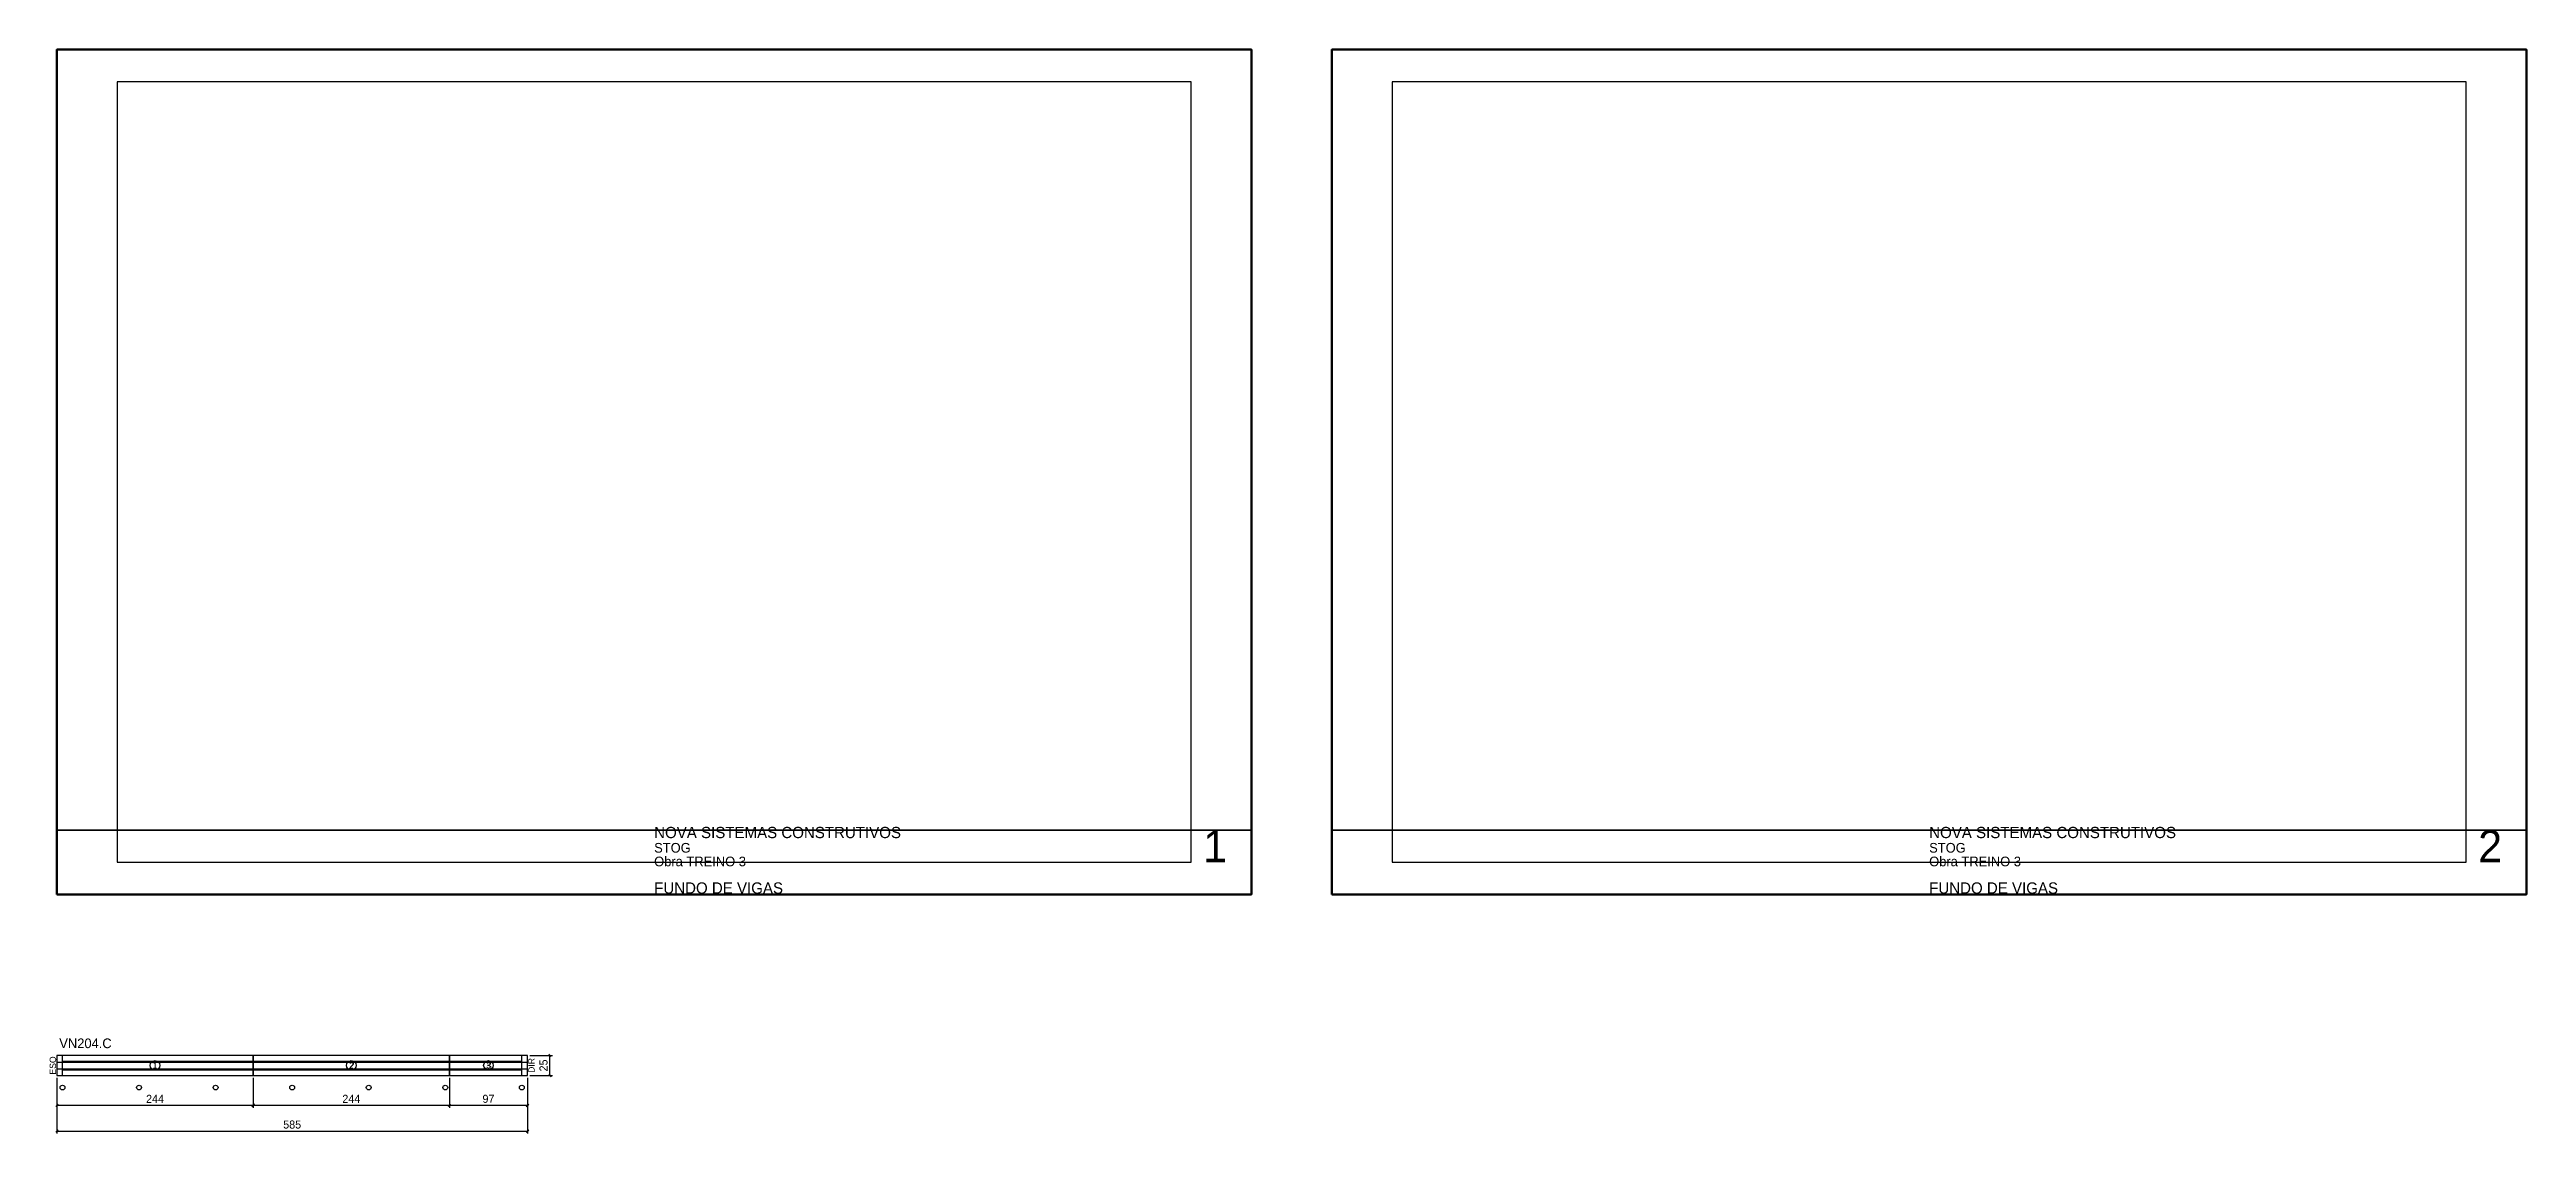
# Model space of a CAD drawing. Extents: x -10500 to 3070, y -97 to 1250.
# Drawn here: x -9 to 3070, y -97 to 1250 of the extents above.
import ezdxf
from ezdxf.enums import TextEntityAlignment as Align

# ---------------------------------------------------------------- set-up
doc = ezdxf.new("R2010")
doc.units = 0
for name, color, linetype in [('5', 5, 'Continuous'), ('CARIMBO', 255, 'Continuous'), ('COTA', 241, 'Continuous'), ('Escoras', 224, 'Continuous'), ('Folhas', 255, 'Continuous'), ('NOMENCLATURA', 7, 'Continuous'), ('Painéis', 200, 'Continuous'), ('SARR_2.2x7', 40, 'Continuous')]:
    doc.layers.add(name, color=color, linetype=linetype)
doc.dimstyles.new('PAINEL', dxfattribs={"dimtxt": 10, "dimasz": 3, "dimexe": 3, "dimexo": 3, "dimgap": 3, "dimtad": 1, "dimblk": 'OBLIQUE', "dimblk1": 'OBLIQUE', "dimcen": 2.5, "dimclrd": 4, "dimclre": 4, "dimclrt": 240, "dimazin": 3, "dimtfac": 1, "dimtmove": 0, "dimatfit": 3})

# ---------------------------------------------------------------- blocks, each defined once
blk = doc.blocks.new('nf1')
blk.add_circle((0, 0), 6)
blk.add_text('1', height=7).set_placement((0, 0), align=Align.MIDDLE_CENTER)
blk = doc.blocks.new('nf2')
blk.add_circle((0, 0), 6)
blk.add_text('2', height=7).set_placement((0, 0), align=Align.MIDDLE_CENTER)
blk = doc.blocks.new('nf3')
blk.add_circle((0, 0), 6)
blk.add_text('3', height=7).set_placement((0, 0), align=Align.MIDDLE_CENTER)
blk = doc.blocks.new('_OBLIQUE')
at = {"color": 0, "linetype": 'BYBLOCK'}
blk.add_line((-0.5, -0.5), (0.5, 0.5), dxfattribs=at)

msp = doc.modelspace()

# ---------------------------------------------------------------- linework, layer by layer
at = {"layer": 'CARIMBO', "lineweight": 35}
for p, q in [((0, 280), (1485, 280)), ((1585, 280), (3070, 280))]:
    msp.add_line(p, q, dxfattribs=at)
at = {"layer": 'Escoras'}
for centre in [(7, -40), (102.167, -40), (197.333, -40), (292.5, -40), (387.667, -40), (482.833, -40), (578, -40)]:
    msp.add_circle(centre, 3, dxfattribs=at)
at = {"layer": 'Folhas', "lineweight": 50}
for points in [[(0, 200), (1485, 200), (1485, 1250), (0, 1250)], [(1585, 200), (3070, 200), (3070, 1250), (1585, 1250)]]:
    msp.add_lwpolyline(points, close=True, dxfattribs=at)
at = {"layer": 'Folhas', "lineweight": 25}
for points in [[(75, 240), (1410, 240), (1410, 1210), (75, 1210)], [(1660, 240), (2995, 240), (2995, 1210), (1660, 1210)]]:
    msp.add_lwpolyline(points, close=True, dxfattribs=at)
at = {"layer": 'Painéis'}
for p, q in [((244, -25), (244, 0)), ((488, -25), (488, 0)), ((0, -8.333), (244, -8.333)), ((0, -16.667), (244, -16.667)), ((244, -8.333), (488, -8.333)), ((244, -16.667), (488, -16.667)), ((488, -8.333), (585, -8.333)), ((488, -16.667), (585, -16.667))]:
    msp.add_line(p, q, dxfattribs=at)
for points in [[(0, -25), (244, -25), (244, 0), (0, 0)], [(244, -25), (488, -25), (488, 0), (244, 0)], [(488, -25), (585, -25), (585, 0), (488, 0)]]:
    msp.add_lwpolyline(points, close=True, dxfattribs=at)
at = {"layer": 'SARR_2.2x7'}
for p, q in [((7, -25), (7, 0)), ((578, -25), (578, 0)), ((7, -7), (244, -7)), ((7, -18), (244, -18)), ((244, -7), (488, -7)), ((244, -18), (488, -18)), ((488, -7), (578, -7)), ((488, -18), (578, -18))]:
    msp.add_line(p, q, dxfattribs=at)

# ---------------------------------------------------------------- block references
at = {"layer": 'COTA'}
for name, p in [('nf1', (122, -12.5)), ('nf2', (366, -12.5)), ('nf3', (536.5, -12.5))]:
    msp.add_blockref(name, p, dxfattribs=at)

# ---------------------------------------------------------------- texts
at = {"layer": '5'}
for s, p in [('ESQ', (-5, -12.5)), ('DIR', (590, -12.5))]:
    msp.add_text(s, height=8, rotation=90, dxfattribs=at).set_placement(p, align=Align.MIDDLE_CENTER)
for s, p in [('1', (122, -12.5)), ('2', (366, -12.5)), ('3', (536.5, -12.5))]:
    msp.add_text(s, height=12, dxfattribs=at).set_placement(p, align=Align.MIDDLE_CENTER)
at = {"layer": 'CARIMBO'}
for s, height, p in [('NOVA SISTEMAS CONSTRUTIVOS', 14, (742.5, 270)), ('1', 40, (1425, 240)), ('NOVA SISTEMAS CONSTRUTIVOS', 14, (2327.5, 270)), ('2', 40, (3010, 240)), ('STOG', 12, (742.5, 252)), ('Obra TREINO 3', 12, (742.5, 235)), ('STOG', 12, (2327.5, 252)), ('Obra TREINO 3', 12, (2327.5, 235)), ('FUNDO DE VIGAS', 14, (742.5, 201)), ('FUNDO DE VIGAS', 14, (2327.5, 201))]:
    msp.add_text(s, height=height, dxfattribs=at).set_placement(p)
at = {"layer": 'NOMENCLATURA'}
msp.add_text('VN204.C', height=12, dxfattribs=at).set_placement((3, 9))

# ---------------------------------------------------------------- dimensions: what is measured, and where the dimension line sits
at = {"layer": 'COTA'}
msp.add_linear_dim(base=(613, -25), p1=(585, -25), p2=(585, 0), angle=90, dimstyle='PAINEL', dxfattribs=at).render()
for base, p1, p2 in [((0, -62), (0, -25), (244, -25)), ((0, -94), (0, -25), (585, -25)), ((244, -62), (244, -25), (488, -25)), ((488, -62), (488, -25), (585, -25))]:
    msp.add_linear_dim(base=base, p1=p1, p2=p2, dimstyle='PAINEL', dxfattribs=at).render()

doc.saveas('drawing.dxf')
